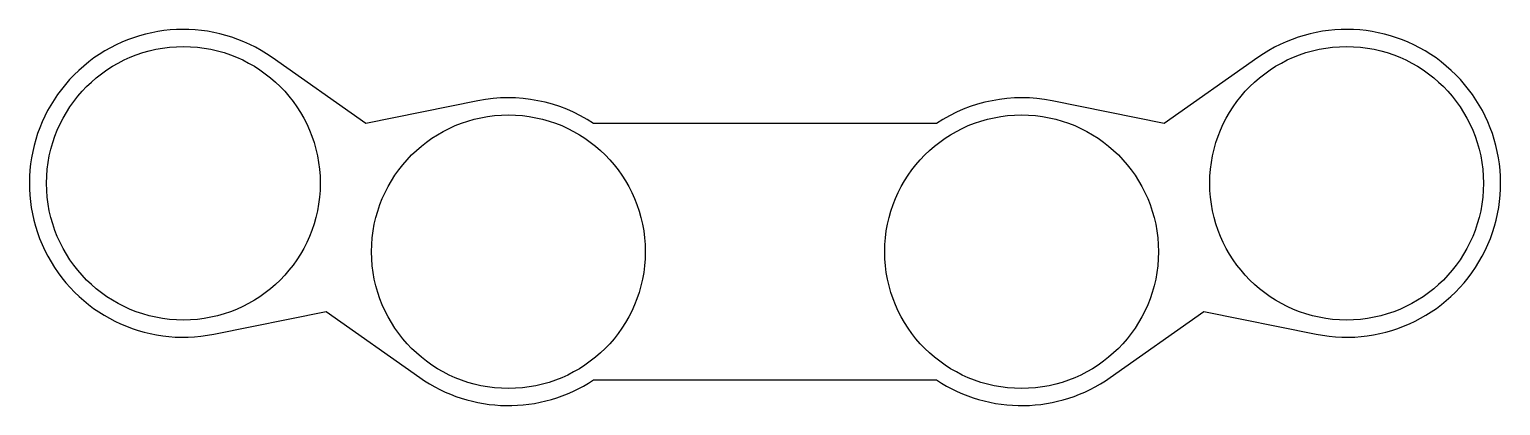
# Model space of a CAD drawing. Header units: millimetres. Extents: x -43 to 43, y -9 to 13.
import ezdxf

# ---------------------------------------------------------------- set-up
doc = ezdxf.new("R2010")
doc.units = ezdxf.units.MM
doc.layers.get('0').update_dxf_attribs({"linetype": 'CONTINUOUS'})

msp = doc.modelspace()

# ---------------------------------------------------------------- linework, layer by layer
msp.add_lwpolyline([(-32.222, -4.823), (-25.658, -3.5), (-20.184, -7.357, 0.30922), (-10.025, -7.5), (10.025, -7.5, 0.30922), (20.184, -7.357), (25.658, -3.5), (32.222, -4.823, 1.51902), (28.816, 11.357), (23.342, 7.5), (16.778, 8.823, 0.198701), (10.025, 7.5), (-10.025, 7.5, 0.198701), (-16.778, 8.823), (-23.342, 7.5), (-28.816, 11.357, 1.51902)], format="xyb", close=True)
for centre in [(-34, 4), (34, 4), (-15, 0), (15, 0)]:
    msp.add_circle(centre, 8)

doc.saveas('drawing.dxf')
